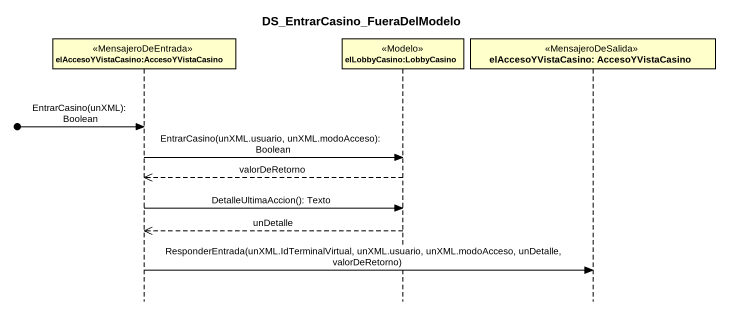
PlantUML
@startuml
title DS_EntrarCasino_FueraDelModelo
hide footbox
participant "elAccesoYVistaCasino:AccesoYVistaCasino" as elAccesoYVistaCasino <<MensajeroDeEntrada>>
participant "elLobbyCasino:LobbyCasino" as elLobbyCasino_LobbyCasino <<Modelo>>
participant "elAccesoYVistaCasino: AccesoYVistaCasino" as elAccesoYVistaCasino_2 <<MensajeroDeSalida>>

[o-> elAccesoYVistaCasino : EntrarCasino(unXML): Boolean
elAccesoYVistaCasino -> elLobbyCasino_LobbyCasino : EntrarCasino(unXML.usuario, unXML.modoAcceso): Boolean
elLobbyCasino_LobbyCasino -->> elAccesoYVistaCasino : valorDeRetorno
elAccesoYVistaCasino -> elLobbyCasino_LobbyCasino : DetalleUltimaAccion(): Texto
elLobbyCasino_LobbyCasino -->> elAccesoYVistaCasino : unDetalle
elAccesoYVistaCasino -> elAccesoYVistaCasino_2 : ResponderEntrada(unXML.IdTerminalVirtual, unXML.usuario, unXML.modoAcceso, unDetalle, valorDeRetorno)
@enduml
